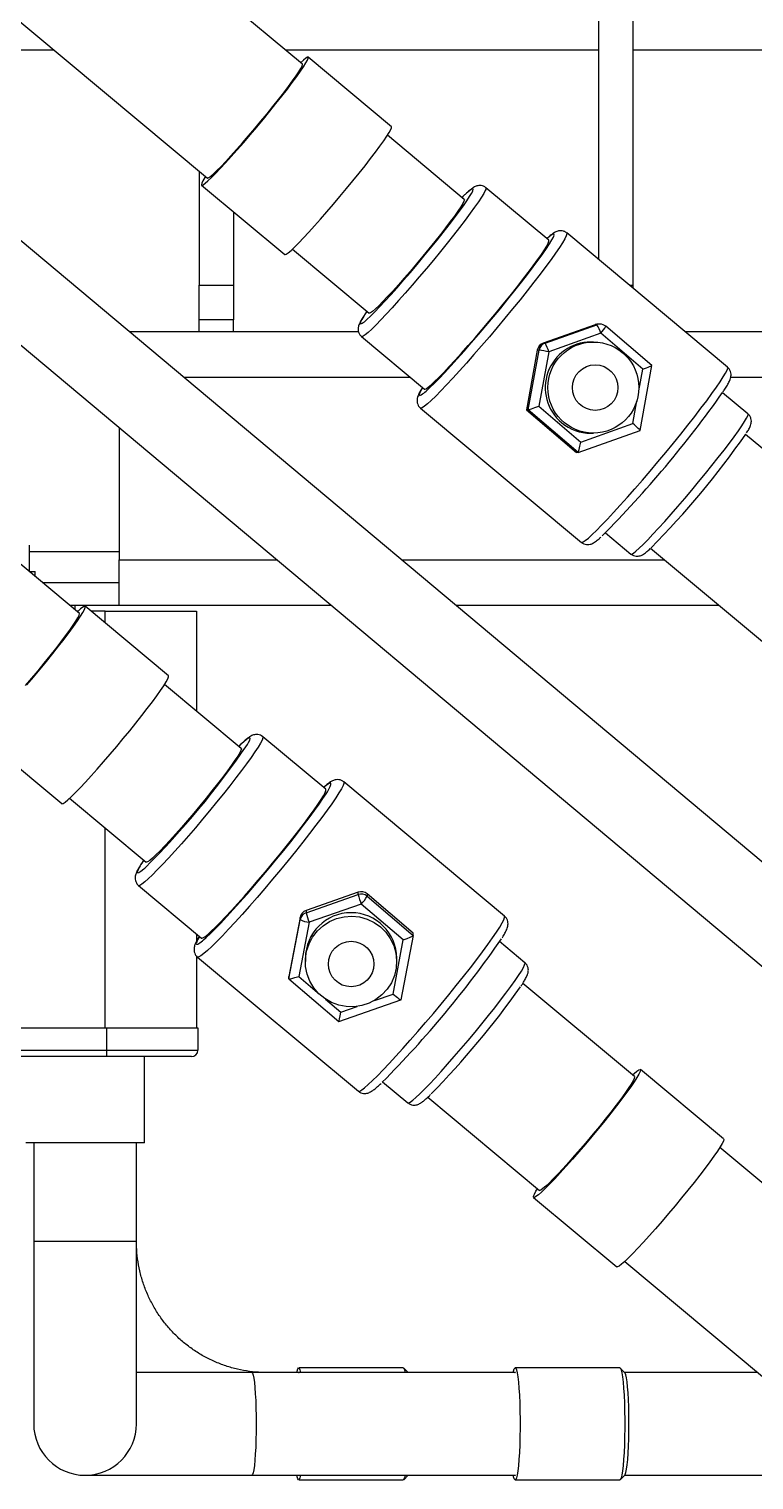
# Model space of a CAD drawing. Header units: millimetres. Extents: x -69706 to 52883, y -6882 to 68885.
# Drawn here: x 7013.8 to 7215.6, y 63018.3 to 63422.1 of the extents above; entities that cross this region are included whole.
import ezdxf

# ---------------------------------------------------------------- set-up
doc = ezdxf.new("R2010")
doc.units = ezdxf.units.MM
doc.layers.add('B2F-H-EQ-P-T20001$0$M-HVAC-EQPM', color=134, linetype='Continuous')

# ---------------------------------------------------------------- blocks, each defined once
blk = doc.blocks.new('B2F-H-EQ-P-T20001$0$CH-B2C-05、09-1000RT_20201019')
at = {"color": 0, "linetype": 'Continuous', "lineweight": 25}
for p, q in [((3257.66, 2301), (3257.66, 1916.74)), ((3267.19, 2301), (3267.19, 1909.58)), ((3175.26, 1971.08), (2983.9, 2130.88)), ((2995.02, 2067.81), (3148.8, 1939.4)), ((3357.44, 1703.52), (3007.54, 1996.81)), ((3033.42, 1975.12), (3106.03, 1975.12)), ((3170.43, 1975.12), (3257.66, 1975.12)), ((3267.19, 1975.12), (3317.38, 1975.12)), ((3200.04, 1953.7), (3176.88, 1973.03)), ((3013.54, 1962.78), (3343.16, 1686.49)), ((3220.3, 1933.47), (3198.92, 1951.32)), ((3146.54, 1941.29), (3146.54, 1909.58)), ((3147.17, 1937.45), (3170.33, 1918.12)), ((3243.83, 1922.09), (3226.32, 1936.72)), ((3156.07, 1930.02), (3156.07, 1909.58)), ((3293.58, 1886.75), (3248.83, 1924.12)), ((3172.46, 1919.64), (3193.84, 1901.79)), ((3146.54, 1909.58), (3156.07, 1909.58)), ((3146.54, 1899.93), (3146.54, 1909.58)), ((3156.07, 1909.58), (3156.07, 1899.93)), ((3266.24, 1909.58), (3267.19, 1909.58)), ((3267.19, 1909.58), (3267.19, 1908.79)), ((3156.07, 1899.93), (3146.54, 1899.93)), ((3146.54, 1896.63), (3146.54, 1899.93)), ((3156.07, 1896.63), (3156.07, 1899.93)), ((3193.92, 1901.76), (3193.84, 1901.79)), ((3256.73, 1898.6), (3242.27, 1893.45)), ((3256.73, 1898.6), (3242.27, 1893.45)), ((3242.77, 1893.45), (3257.23, 1898.6)), ((3257.23, 1898.6), (3256.73, 1898.6)), ((3256.73, 1898.6), (3256.73, 1898.6)), ((3258.08, 1898.75), (3257.58, 1898.75)), ((3272.52, 1887.21), (3259.73, 1898.14)), ((3190.88, 1896.63), (3127.06, 1896.63)), ((3191.72, 1895.29), (3209.23, 1880.66)), ((3191.81, 1895.26), (3191.72, 1895.29)), ((3258.28, 1896.21), (3243.82, 1891.05)), ((3269.97, 1886.22), (3258.28, 1896.21)), ((3983.6, 1896.63), (3281.75, 1896.63)), ((3113.18, 1818.26), (3026.23, 1890.81)), ((3240.62, 1891.51), (3237.58, 1874.93)), ((3240.63, 1891.51), (3237.59, 1874.93)), ((3238.08, 1874.93), (3241.13, 1891.51)), ((3240.62, 1891.51), (3240.63, 1891.51)), ((3241.13, 1891.51), (3240.63, 1891.51)), ((3243.82, 1891.05), (3241.05, 1875.91)), ((3242.27, 1893.45), (3242.77, 1893.45)), ((3242.27, 1893.45), (3242.27, 1893.45)), ((3256.23, 1893.77), (3255.51, 1893.77)), ((3268.86, 1880.21), (3269.97, 1886.22)), ((3269.21, 1869.19), (3272.52, 1887.2)), ((3205.32, 1883.93), (3142.21, 1883.93)), ((3983.6, 1883.93), (3294.45, 1883.93)), ((3299.24, 1873.75), (3292.15, 1879.67)), ((3208.13, 1875.38), (3252.88, 1838.01)), ((3208.23, 1875.35), (3208.13, 1875.38)), ((3237.58, 1874.93), (3251.49, 1863.04)), ((3238.08, 1874.93), (3237.59, 1874.93)), ((3237.59, 1874.93), (3251.5, 1863.04)), ((3251.99, 1863.04), (3238.08, 1874.93)), ((3241.05, 1875.91), (3252.73, 1865.92)), ((3267.19, 1871.08), (3268.34, 1877.36)), ((3124.3, 1869.94), (3124.3, 1833.13)), ((3252.73, 1865.92), (3267.19, 1871.08)), ((3252, 1863.04), (3269.21, 1869.18)), ((3255.51, 1868.37), (3256.23, 1868.37)), ((3329.75, 1842.07), (3298.61, 1868.08)), ((3251.99, 1863.04), (3251.5, 1863.04)), ((3259.59, 1840.68), (3266.68, 1834.76)), ((3099.17, 1837.24), (3099.17, 1829.95)), ((3124.3, 1835.41), (3099.17, 1835.41)), ((3272.1, 1836.44), (3303.3, 1810.39)), ((3099.17, 1829.95), (3100.84, 1829.95)), ((3100.84, 1828.56), (3100.84, 1829.95)), ((3124.3, 1820.43), (3124.3, 1833.13)), ((3124.3, 1833.13), (3168.22, 1833.13)), ((3202.82, 1833.13), (3276.06, 1833.13)), ((3124.3, 1826.78), (3102.97, 1826.78)), ((3124.3, 1820.43), (3110.58, 1820.43)), ((3111.98, 1819.26), (3111.98, 1820.43)), ((3112.77, 1818.84), (3112.49, 1818.84)), ((3137.97, 1800.89), (3114.81, 1820.21)), ((3120.36, 1818.84), (3116.45, 1818.84)), ((3120.36, 1818.84), (3145.76, 1818.84)), ((3120.36, 1815.58), (3120.36, 1818.84)), ((3183.37, 1820.43), (3124.3, 1820.43)), ((3145.76, 1818.84), (3145.76, 1791.08)), ((3291.27, 1820.43), (3217.97, 1820.43)), ((3158.23, 1780.67), (3136.89, 1798.48)), ((3085.11, 1784.62), (3108.27, 1765.3)), ((3181.75, 1769.31), (3164.24, 1783.93)), ((3231.5, 1734.01), (3186.75, 1771.35)), ((3110.44, 1766.79), (3131.78, 1748.98)), ((3120.36, 1702.89), (3120.36, 1758.51)), ((3129.66, 1742.48), (3147.17, 1727.87)), ((3190.79, 1740.63), (3176.26, 1735.56)), ((3190.8, 1740.64), (3176.27, 1735.57)), ((3190.8, 1740.64), (3190.79, 1740.63)), ((3190.79, 1739.99), (3190.79, 1740.63)), ((3176.26, 1734.92), (3190.79, 1739.99)), ((3191.63, 1737.34), (3177.11, 1732.27)), ((3203.32, 1727.36), (3191.63, 1737.34)), ((3206.07, 1729.25), (3193.28, 1740.17)), ((3193.29, 1740.16), (3193.28, 1740.17)), ((3193.29, 1740.16), (3193.29, 1739.52)), ((3206.08, 1729.23), (3193.29, 1740.16)), ((3193.29, 1739.52), (3206.08, 1728.59)), ((3174.61, 1733.64), (3171.49, 1717.16)), ((3171.49, 1716.52), (3174.61, 1733)), ((3174.61, 1733), (3174.61, 1733.64)), ((3176.26, 1735.56), (3176.27, 1735.57)), ((3176.26, 1735.56), (3176.26, 1734.92)), ((3145.76, 1729.05), (3145.76, 1726.94)), ((3177.11, 1732.27), (3174.26, 1717.22)), ((3206.08, 1728.59), (3202.69, 1710.68)), ((3206.08, 1728.59), (3206.08, 1729.23)), ((3200.47, 1712.31), (3203.32, 1727.36)), ((3237.16, 1721.01), (3230.13, 1726.88)), ((3145.76, 1722.94), (3145.76, 1702.89)), ((3146.07, 1722.59), (3190.82, 1685.25)), ((3176.09, 1722.29), (3176.09, 1721.35)), ((3201.49, 1721.35), (3201.49, 1722.29)), ((3237.22, 1720.86), (3237.16, 1721.01)), ((3171.49, 1716.52), (3171.49, 1717.16)), ((3171.5, 1716.5), (3185.4, 1704.63)), ((3174.26, 1717.22), (3179.47, 1712.76)), ((3195.3, 1710.51), (3200.47, 1712.31)), ((3267.68, 1689.35), (3236.6, 1715.28)), ((3181.66, 1710.9), (3185.94, 1707.24)), ((3185.4, 1704.63), (3202.68, 1710.66)), ((3185.94, 1707.24), (3190.51, 1708.84)), ((3059.37, 1702.89), (3120.75, 1702.89)), ((3120.75, 1702.89), (3120.75, 1696.66)), ((3120.75, 1702.89), (3146.16, 1702.89)), ((3146.16, 1702.89), (3146.16, 1696.66)), ((3060.47, 1696.66), (3120.75, 1696.66)), ((3120.75, 1696.66), (3120.75, 1694.89)), ((3120.75, 1696.66), (3146.16, 1696.66)), ((3120.75, 1694.89), (3060.78, 1694.89)), ((3144.38, 1694.89), (3120.75, 1694.89)), ((3131.27, 1670.89), (3131.27, 1694.89)), ((3292.46, 1671.98), (3269.31, 1691.3)), ((3197.59, 1687.87), (3204.62, 1682.01)), ((3210.15, 1683.6), (3241.23, 1657.66)), ((3131.27, 1670.89), (3098.27, 1670.89)), ((3100.49, 1670.89), (3100.49, 1643.45)), ((3129.06, 1643.45), (3129.06, 1670.89)), ((3329.75, 1637.56), (3291.38, 1669.57)), ((3239.61, 1655.71), (3262.76, 1636.39)), ((3100.49, 1643.45), (3100.49, 1592.65)), ((3129.06, 1643.45), (3100.49, 1643.45)), ((3129.06, 1592.65), (3129.06, 1643.45)), ((3264.94, 1637.88), (3303.31, 1605.86)), ((3203.34, 1608.25), (3174.22, 1608.25)), ((3204.7, 1606.94), (3203.46, 1608.19)), ((3263.59, 1608.25), (3234.47, 1608.25)), ((3265, 1606.89), (3263.71, 1608.19)), ((3161.15, 1606.94), (3129.06, 1606.94)), ((3234.56, 1606.94), (3161.15, 1606.94)), ((3302.02, 1606.94), (3264.95, 1606.94)), ((3114.77, 1578.36), (3161.15, 1578.36)), ((3161.15, 1578.36), (3234.56, 1578.36)), ((3174.22, 1577.06), (3203.34, 1577.06)), ((3203.46, 1577.12), (3204.7, 1578.36)), ((3234.47, 1577.06), (3263.59, 1577.06)), ((3263.71, 1577.12), (3265, 1578.42)), ((3264.95, 1578.36), (3311.06, 1578.36))]:
    blk.add_line(p, q, dxfattribs=at)
at = {"color": 0, "linetype": 'Continuous', "lineweight": 25, "flags": 128}
for points in [[(3147.25, 1937.43), (3147.6, 1937.56), (3148.16, 1937.97), (3148.93, 1938.63), (3149.91, 1939.55), (3151.06, 1940.7), (3152.39, 1942.08), (3153.85, 1943.65), (3155.45, 1945.4), (3157.14, 1947.3), (3158.91, 1949.32), (3160.72, 1951.43), (3162.55, 1953.6), (3164.38, 1955.79), (3166.17, 1957.98), (3167.9, 1960.12), (3169.53, 1962.19), (3171.06, 1964.15), (3172.45, 1965.98), (3173.68, 1967.64), (3174.73, 1969.12), (3175.59, 1970.39), (3176.25, 1971.43), (3176.68, 1972.22), (3176.9, 1972.75), (3176.89, 1973.02), (3176.66, 1973.02), (3176.2, 1972.75), (3175.53, 1972.22), (3174.75, 1971.51)], [(3148.8, 1939.4), (3148.87, 1939.38), (3149.2, 1939.52), (3149.76, 1939.92), (3150.52, 1940.59), (3151.48, 1941.5), (3152.62, 1942.66), (3153.92, 1944.03), (3155.36, 1945.59), (3156.91, 1947.31), (3158.55, 1949.17), (3160.25, 1951.14), (3161.99, 1953.17), (3163.72, 1955.24), (3165.42, 1957.31), (3167.07, 1959.35), (3168.62, 1961.31), (3170.07, 1963.17), (3171.38, 1964.9), (3172.53, 1966.46), (3173.49, 1967.83), (3174.27, 1968.98), (3174.83, 1969.9), (3175.17, 1970.56), (3175.29, 1970.97), (3175.26, 1971.08)], [(3170.33, 1918.12), (3170.41, 1918.09), (3170.75, 1918.23), (3171.31, 1918.63), (3172.09, 1919.29), (3173.06, 1920.21), (3174.22, 1921.37), (3175.54, 1922.74), (3177.01, 1924.32), (3178.6, 1926.07), (3180.29, 1927.97), (3182.06, 1929.99), (3183.87, 1932.1), (3185.71, 1934.26), (3187.53, 1936.46), (3189.32, 1938.64), (3191.05, 1940.78), (3192.69, 1942.85), (3194.21, 1944.81), (3195.6, 1946.64), (3196.83, 1948.31), (3197.88, 1949.79), (3198.75, 1951.05), (3199.4, 1952.09), (3199.84, 1952.88), (3200.06, 1953.42), (3200.05, 1953.69), (3200.04, 1953.7)], [(3148.29, 1939.83), (3148.11, 1939.55), (3147.56, 1938.63), (3147.23, 1937.97), (3147.13, 1937.56), (3147.25, 1937.43)], [(3226.32, 1936.72), (3226.32, 1936.71), (3226.35, 1936.44), (3226.15, 1935.91), (3225.73, 1935.11), (3225.09, 1934.06), (3224.24, 1932.78), (3223.19, 1931.28), (3221.96, 1929.59), (3220.55, 1927.71), (3219, 1925.68), (3217.32, 1923.53), (3215.53, 1921.28), (3213.65, 1918.95), (3211.72, 1916.59), (3209.75, 1914.23), (3207.77, 1911.88), (3205.8, 1909.59), (3203.88, 1907.38), (3202.03, 1905.29), (3200.26, 1903.33), (3198.61, 1901.54), (3197.1, 1899.94), (3195.74, 1898.55), (3194.55, 1897.39), (3193.56, 1896.46), (3192.76, 1895.8), (3192.18, 1895.39), (3191.81, 1895.26)], [(3192.77, 1899.67), (3193.21, 1900.06), (3194.2, 1900.99), (3195.38, 1902.16), (3196.73, 1903.56), (3198.23, 1905.17), (3199.87, 1906.95), (3201.6, 1908.89), (3203.42, 1910.96), (3205.29, 1913.13), (3207.18, 1915.36), (3209.07, 1917.63), (3210.94, 1919.89), (3212.75, 1922.12), (3214.47, 1924.29), (3216.09, 1926.36), (3217.57, 1928.3), (3218.91, 1930.09), (3220.07, 1931.69), (3221.04, 1933.09), (3221.8, 1934.27), (3222.33, 1935.15)], [(3222.33, 1935.15), (3222.36, 1935.2), (3222.69, 1935.87), (3222.79, 1936.28), (3222.66, 1936.42), (3222.3, 1936.28), (3221.73, 1935.87), (3220.94, 1935.2), (3219.94, 1934.27), (3219.67, 1934)], [(3220.3, 1933.47), (3220.34, 1933.35), (3220.22, 1932.95), (3219.88, 1932.28), (3219.31, 1931.36), (3218.54, 1930.21), (3217.57, 1928.84), (3216.42, 1927.28), (3215.11, 1925.56), (3213.67, 1923.7), (3212.11, 1921.73), (3210.47, 1919.7), (3208.76, 1917.63), (3207.03, 1915.56), (3205.3, 1913.52), (3203.6, 1911.56), (3201.96, 1909.7), (3200.4, 1907.97), (3198.96, 1906.41), (3197.66, 1905.04), (3196.52, 1903.89), (3195.56, 1902.97), (3194.8, 1902.3), (3194.25, 1901.9), (3193.92, 1901.76)], [(3248.83, 1924.12), (3248.83, 1924.12), (3248.87, 1923.85), (3248.69, 1923.3), (3248.28, 1922.48), (3247.64, 1921.41), (3246.78, 1920.09), (3245.72, 1918.54), (3244.46, 1916.78), (3243.02, 1914.82), (3241.42, 1912.7), (3239.67, 1910.43), (3237.79, 1908.03), (3235.81, 1905.54), (3233.74, 1902.99), (3231.61, 1900.4), (3229.45, 1897.81), (3227.28, 1895.23), (3225.12, 1892.71), (3223, 1890.26), (3220.94, 1887.93), (3218.97, 1885.73), (3217.1, 1883.68), (3215.37, 1881.82), (3213.78, 1880.16), (3212.36, 1878.73), (3211.12, 1877.53), (3210.07, 1876.58), (3209.24, 1875.9), (3208.62, 1875.49), (3208.23, 1875.35)], [(3244.7, 1922.21), (3245.1, 1922.98), (3245.29, 1923.52), (3245.26, 1923.8), (3244.99, 1923.8), (3244.51, 1923.52), (3243.8, 1922.98), (3243.29, 1922.54)], [(3209.23, 1880.66), (3209.32, 1880.63), (3209.69, 1880.77), (3210.27, 1881.17), (3211.07, 1881.84), (3212.06, 1882.76), (3213.25, 1883.93), (3214.61, 1885.32), (3216.12, 1886.92), (3217.77, 1888.71), (3219.54, 1890.67), (3221.39, 1892.76), (3223.31, 1894.97), (3225.28, 1897.26), (3227.26, 1899.6), (3229.23, 1901.97), (3231.17, 1904.33), (3233.04, 1906.65), (3234.83, 1908.9), (3236.51, 1911.06), (3238.07, 1913.09), (3239.47, 1914.96), (3240.7, 1916.66), (3241.75, 1918.16), (3242.6, 1919.44), (3243.24, 1920.49), (3243.66, 1921.28), (3243.86, 1921.82), (3243.84, 1922.09), (3243.83, 1922.09)], [(3209.36, 1879.86), (3209.69, 1880.14), (3210.71, 1881.07), (3211.92, 1882.25), (3213.3, 1883.66), (3214.85, 1885.28), (3216.54, 1887.1), (3218.35, 1889.1), (3220.26, 1891.24), (3222.24, 1893.51), (3224.28, 1895.87), (3226.34, 1898.29), (3228.41, 1900.76), (3230.45, 1903.23), (3232.45, 1905.68), (3234.37, 1908.08), (3236.2, 1910.4), (3237.91, 1912.6), (3239.49, 1914.67), (3240.9, 1916.58), (3242.15, 1918.31), (3243.2, 1919.83), (3244.05, 1921.12), (3244.68, 1922.18), (3244.7, 1922.21)], [(3193.21, 1902.31), (3193.11, 1902.16), (3192.58, 1901.36)], [(3192.58, 1901.36), (3192.34, 1900.99), (3191.79, 1900.06), (3191.46, 1899.38), (3191.36, 1898.97), (3191.49, 1898.84)], [(3252.88, 1838.01), (3252.99, 1837.98), (3253.38, 1838.12), (3253.99, 1838.53), (3254.83, 1839.21), (3255.87, 1840.16), (3257.11, 1841.36), (3258.53, 1842.79), (3260.12, 1844.45), (3261.86, 1846.31), (3263.72, 1848.35), (3265.69, 1850.56), (3267.75, 1852.89), (3269.87, 1855.34), (3272.03, 1857.86), (3274.21, 1860.43), (3276.37, 1863.03), (3278.49, 1865.62), (3280.56, 1868.17), (3282.54, 1870.66), (3284.42, 1873.05), (3286.17, 1875.33), (3287.77, 1877.45), (3289.21, 1879.41), (3290.47, 1881.17), (3291.54, 1882.72), (3292.39, 1884.04), (3293.03, 1885.11), (3293.44, 1885.93), (3293.63, 1886.47), (3293.58, 1886.75), (3293.58, 1886.75)], [(3208.69, 1881.11), (3208.67, 1881.07), (3208.14, 1880.14), (3207.84, 1879.47), (3207.76, 1879.06), (3207.91, 1878.93)], [(3266.68, 1834.76), (3266.92, 1834.77), (3267.39, 1835.04), (3268.08, 1835.58), (3268.98, 1836.39), (3270.07, 1837.45), (3271.35, 1838.74), (3272.79, 1840.25), (3274.37, 1841.96), (3276.07, 1843.83), (3277.87, 1845.86), (3279.74, 1848), (3281.66, 1850.24), (3283.59, 1852.52), (3285.52, 1854.84), (3287.41, 1857.14), (3289.23, 1859.4), (3290.97, 1861.59), (3292.6, 1863.68), (3294.09, 1865.64), (3295.42, 1867.43), (3296.58, 1869.05), (3297.55, 1870.45), (3298.32, 1871.63), (3298.86, 1872.56), (3299.19, 1873.23), (3299.29, 1873.64), (3299.24, 1873.75)], [(3098.59, 1798.34), (3100.42, 1800.51), (3102.25, 1802.7), (3104.04, 1804.89), (3105.77, 1807.04), (3107.41, 1809.12), (3108.94, 1811.1), (3110.33, 1812.94), (3111.57, 1814.63), (3112.63, 1816.13), (3113.5, 1817.43), (3114.16, 1818.5), (3114.61, 1819.32), (3114.83, 1819.88), (3114.83, 1820.19), (3114.61, 1820.22), (3114.16, 1819.98), (3113.5, 1819.48), (3112.63, 1818.72)], [(3098.23, 1798.2), (3099.96, 1800.23), (3101.69, 1802.3), (3103.39, 1804.37), (3105.04, 1806.41), (3106.59, 1808.38), (3108.04, 1810.25), (3109.34, 1811.99), (3110.49, 1813.56), (3111.45, 1814.94), (3112.22, 1816.1), (3112.77, 1817.03), (3113.11, 1817.71), (3113.23, 1818.13), (3113.18, 1818.26)], [(3108.27, 1765.3), (3108.33, 1765.27), (3108.67, 1765.37), (3109.22, 1765.74), (3109.99, 1766.38), (3110.96, 1767.27), (3112.11, 1768.39), (3113.42, 1769.74), (3114.89, 1771.3), (3116.47, 1773.03), (3118.16, 1774.91), (3119.93, 1776.92), (3121.74, 1779.02), (3123.57, 1781.19), (3125.4, 1783.38), (3127.19, 1785.57), (3128.92, 1787.72), (3130.56, 1789.8), (3132.09, 1791.78), (3133.49, 1793.62), (3134.72, 1795.31), (3135.78, 1796.81), (3136.65, 1798.11), (3137.31, 1799.18), (3137.76, 1800), (3137.99, 1800.56), (3137.99, 1800.87), (3137.97, 1800.89)], [(3164.24, 1783.93), (3164.27, 1783.89), (3164.27, 1783.57), (3164.05, 1782.97), (3163.6, 1782.13), (3162.93, 1781.03), (3162.06, 1779.7), (3160.99, 1778.16), (3159.73, 1776.42), (3158.31, 1774.51), (3156.74, 1772.45), (3155.05, 1770.27), (3153.25, 1768), (3151.36, 1765.67), (3149.42, 1763.31), (3147.45, 1760.94), (3145.47, 1758.6), (3143.51, 1756.33), (3141.59, 1754.14), (3139.75, 1752.07), (3137.99, 1750.14), (3136.36, 1748.39), (3134.86, 1746.83), (3133.52, 1745.48), (3132.36, 1744.37), (3131.38, 1743.5), (3130.61, 1742.88), (3130.05, 1742.53), (3129.72, 1742.46), (3129.66, 1742.48)], [(3159.93, 1781.71), (3160.26, 1782.29), (3160.61, 1783), (3160.72, 1783.45), (3160.61, 1783.63), (3160.26, 1783.53), (3159.7, 1783.16), (3158.92, 1782.52), (3157.94, 1781.62), (3157.54, 1781.24)], [(3158.23, 1780.67), (3158.27, 1780.55), (3158.16, 1780.13), (3157.82, 1779.45), (3157.26, 1778.52), (3156.49, 1777.35), (3155.53, 1775.97), (3154.39, 1774.4), (3153.08, 1772.67), (3151.64, 1770.8), (3150.08, 1768.83), (3148.44, 1766.79), (3146.74, 1764.72), (3145.01, 1762.65), (3143.27, 1760.61), (3141.57, 1758.65), (3139.93, 1756.8), (3138.37, 1755.08), (3136.93, 1753.53), (3135.63, 1752.17), (3134.48, 1751.03), (3133.52, 1750.12), (3132.75, 1749.47), (3132.19, 1749.08), (3131.85, 1748.96), (3131.78, 1748.98)], [(3186.75, 1771.35), (3186.79, 1771.3), (3186.79, 1770.94), (3186.56, 1770.31), (3186.1, 1769.42), (3185.42, 1768.27), (3184.52, 1766.88), (3183.42, 1765.27), (3182.12, 1763.45), (3180.65, 1761.44), (3179.01, 1759.26), (3177.23, 1756.95), (3175.33, 1754.53), (3173.33, 1752.02), (3171.25, 1749.45), (3169.12, 1746.85), (3166.95, 1744.26), (3164.78, 1741.69), (3162.63, 1739.19), (3160.52, 1736.77), (3158.47, 1734.47), (3156.52, 1732.31), (3154.68, 1730.32), (3152.97, 1728.52), (3151.41, 1726.92), (3150.03, 1725.55), (3148.83, 1724.43), (3147.82, 1723.56), (3147.03, 1722.95), (3146.46, 1722.62), (3146.12, 1722.56), (3146.07, 1722.59)], [(3147.17, 1727.87), (3147.23, 1727.84), (3147.57, 1727.92), (3148.13, 1728.27), (3148.9, 1728.88), (3149.87, 1729.76), (3151.03, 1730.87), (3152.37, 1732.22), (3153.87, 1733.78), (3155.51, 1735.53), (3157.26, 1737.46), (3159.1, 1739.53), (3161.02, 1741.71), (3162.98, 1743.99), (3164.96, 1746.33), (3166.93, 1748.69), (3168.87, 1751.06), (3170.76, 1753.39), (3172.56, 1755.66), (3174.26, 1757.84), (3175.82, 1759.9), (3177.24, 1761.81), (3178.5, 1763.55), (3179.57, 1765.09), (3180.44, 1766.42), (3181.11, 1767.51), (3181.56, 1768.36), (3181.78, 1768.95), (3181.78, 1769.28), (3181.75, 1769.31)], [(3182.21, 1768.61), (3182.53, 1769.16), (3182.98, 1770.03), (3183.21, 1770.64), (3183.21, 1770.98), (3182.98, 1771.05), (3182.53, 1770.84), (3181.86, 1770.37), (3181.17, 1769.8)], [(3147.77, 1727.4), (3148.47, 1728.02), (3149.65, 1729.14), (3151.01, 1730.49), (3152.53, 1732.06), (3154.19, 1733.84), (3155.99, 1735.79), (3157.88, 1737.9), (3159.85, 1740.14), (3161.88, 1742.48), (3163.95, 1744.89), (3166.01, 1747.35), (3168.06, 1749.83), (3170.07, 1752.29), (3172.01, 1754.7), (3173.85, 1757.04), (3175.58, 1759.28), (3177.18, 1761.39), (3178.62, 1763.34), (3179.89, 1765.12), (3180.98, 1766.69), (3181.86, 1768.05), (3182.21, 1768.61)], [(3129.29, 1746.2), (3129.41, 1746.03), (3129.75, 1746.13), (3130.31, 1746.5), (3131.09, 1747.14), (3131.36, 1747.38)], [(3196.95, 1731.02), (3198.48, 1729.51), (3199.72, 1727.77), (3200.66, 1725.84), (3201.25, 1723.78), (3201.48, 1721.65), (3201.35, 1719.51), (3200.86, 1717.42), (3200.02, 1715.45), (3198.85, 1713.65), (3197.4, 1712.07), (3195.7, 1710.75), (3193.8, 1709.74), (3191.75, 1709.07), (3189.62, 1708.75), (3187.47, 1708.79), (3185.35, 1709.19), (3183.34, 1709.94), (3181.48, 1711.02), (3179.83, 1712.4), (3178.43, 1714.03), (3177.34, 1715.88), (3176.57, 1717.88), (3176.16, 1719.98), (3176.11, 1722.12), (3176.42, 1724.24), (3177.09, 1726.28), (3178.1, 1728.17), (3179.41, 1729.87), (3181, 1731.32), (3182.8, 1732.49), (3184.78, 1733.33), (3186.88, 1733.83), (3189.03, 1733.98), (3191.17, 1733.75), (3193.24, 1733.18), (3195.19, 1732.26), (3196.95, 1731.02)], [(3190.82, 1685.25), (3190.87, 1685.22), (3191.22, 1685.28), (3191.79, 1685.61), (3192.58, 1686.22), (3193.58, 1687.09), (3194.78, 1688.21), (3196.17, 1689.58), (3197.72, 1691.17), (3199.43, 1692.98), (3201.27, 1694.97), (3203.23, 1697.13), (3205.27, 1699.43), (3207.38, 1701.85), (3209.53, 1704.35), (3211.71, 1706.91), (3213.87, 1709.51), (3216.01, 1712.11), (3218.09, 1714.67), (3220.09, 1717.18), (3221.99, 1719.61), (3223.77, 1721.92), (3225.4, 1724.09), (3226.87, 1726.1), (3228.17, 1727.93), (3229.27, 1729.54), (3230.17, 1730.93), (3230.85, 1732.08), (3231.31, 1732.97), (3231.54, 1733.6), (3231.54, 1733.96), (3231.5, 1734.01)], [(3145.69, 1726.34), (3145.8, 1726.14), (3146.14, 1726.2), (3146.7, 1726.54), (3147.48, 1727.15), (3147.77, 1727.4)], [(3204.62, 1682.01), (3204.82, 1681.99), (3205.28, 1682.22), (3205.95, 1682.72), (3206.83, 1683.48), (3207.91, 1684.5), (3209.18, 1685.76), (3210.6, 1687.23), (3212.18, 1688.91), (3213.87, 1690.76), (3215.66, 1692.77), (3217.53, 1694.9), (3219.44, 1697.12), (3221.38, 1699.4), (3223.3, 1701.71), (3225.2, 1704.02), (3227.03, 1706.29), (3228.77, 1708.5), (3230.41, 1710.61), (3231.91, 1712.59), (3233.26, 1714.41), (3234.43, 1716.06), (3235.42, 1717.5), (3236.2, 1718.71), (3236.76, 1719.69), (3237.1, 1720.4), (3237.22, 1720.86)], [(3269.36, 1691.16), (3269.24, 1690.72), (3268.91, 1690.03), (3268.35, 1689.08), (3267.58, 1687.9), (3266.62, 1686.5), (3265.47, 1684.9), (3264.15, 1683.13), (3262.69, 1681.21), (3261.1, 1679.18), (3259.41, 1677.06), (3257.64, 1674.89), (3255.83, 1672.69), (3254, 1670.51), (3252.17, 1668.37), (3250.38, 1666.31), (3248.65, 1664.36), (3247.01, 1662.55), (3245.48, 1660.91), (3244.09, 1659.45), (3242.85, 1658.21), (3241.79, 1657.2), (3240.92, 1656.44), (3240.26, 1655.93), (3239.81, 1655.7), (3239.59, 1655.73), (3239.59, 1656.03), (3239.81, 1656.6), (3240.26, 1657.42), (3240.68, 1658.12)], [(3267.68, 1689.35), (3267.72, 1689.22), (3267.61, 1688.8), (3267.27, 1688.12), (3266.71, 1687.19), (3265.95, 1686.03), (3264.98, 1684.65), (3263.84, 1683.08), (3262.53, 1681.34), (3261.09, 1679.47), (3259.53, 1677.5), (3257.89, 1675.46), (3256.19, 1673.39), (3254.46, 1671.32), (3252.73, 1669.29), (3251.02, 1667.33), (3249.38, 1665.47), (3247.82, 1663.75), (3246.38, 1662.2), (3245.08, 1660.84), (3243.93, 1659.7), (3242.97, 1658.8), (3242.2, 1658.14), (3241.64, 1657.75), (3241.3, 1657.63), (3241.23, 1657.66)], [(3267.13, 1689.81), (3267.58, 1690.22), (3268.35, 1690.85), (3268.91, 1691.22), (3269.24, 1691.33), (3269.36, 1691.16)], [(3292.46, 1671.98), (3292.51, 1671.84), (3292.4, 1671.4), (3292.06, 1670.71), (3291.5, 1669.76), (3290.74, 1668.58), (3289.77, 1667.18), (3288.62, 1665.58), (3287.3, 1663.81), (3285.84, 1661.89), (3284.25, 1659.86), (3282.56, 1657.74), (3280.8, 1655.57), (3278.99, 1653.37), (3277.15, 1651.19), (3275.33, 1649.05), (3273.53, 1646.99), (3271.8, 1645.04), (3270.16, 1643.23), (3268.63, 1641.59), (3267.24, 1640.13), (3266, 1638.89), (3264.94, 1637.88), (3264.08, 1637.12), (3263.41, 1636.61), (3262.97, 1636.38), (3262.76, 1636.39)], [(3173.68, 1606.94), (3173.76, 1607.33), (3173.96, 1607.96), (3174.17, 1608.24), (3174.38, 1608.15), (3174.58, 1607.69), (3174.76, 1606.94)], [(3233.93, 1606.94), (3234.01, 1607.33), (3234.21, 1607.96), (3234.42, 1608.24), (3234.63, 1608.15), (3234.83, 1607.69), (3235.03, 1606.88), (3235.21, 1605.74), (3235.38, 1604.3), (3235.52, 1602.57), (3235.64, 1600.62), (3235.73, 1598.48), (3235.8, 1596.21), (3235.83, 1593.85), (3235.83, 1591.46), (3235.8, 1589.1), (3235.73, 1586.82), (3235.64, 1584.68), (3235.52, 1582.73), (3235.38, 1581.01), (3235.21, 1579.56), (3235.03, 1578.42), (3234.83, 1577.61), (3234.63, 1577.16), (3234.42, 1577.07), (3234.21, 1577.34), (3234.01, 1577.97), (3233.93, 1578.36)], [(3263.59, 1608.25), (3263.75, 1608.15), (3263.95, 1607.69), (3264.15, 1606.88), (3264.33, 1605.74), (3264.49, 1604.3), (3264.64, 1602.57), (3264.76, 1600.62), (3264.85, 1598.48), (3264.91, 1596.21), (3264.95, 1593.85), (3264.95, 1591.46), (3264.91, 1589.1), (3264.85, 1586.82), (3264.76, 1584.68), (3264.64, 1582.73), (3264.49, 1581.01), (3264.33, 1579.56), (3264.15, 1578.42), (3263.95, 1577.61), (3263.75, 1577.16), (3263.59, 1577.06)], [(3161.15, 1606.94), (3161.34, 1606.76), (3161.53, 1606.24), (3161.71, 1605.38), (3161.88, 1604.21), (3162.03, 1602.76), (3162.15, 1601.05), (3162.26, 1599.14), (3162.33, 1597.07), (3162.38, 1594.89), (3162.39, 1592.65)], [(3174.13, 1606.94), (3174.22, 1606.98), (3174.31, 1606.94)], [(3234.38, 1606.94), (3234.47, 1606.98), (3234.6, 1606.9)], [(3265, 1578.42), (3265.12, 1578.59), (3265.3, 1579.17), (3265.48, 1580.07), (3265.65, 1581.28), (3265.79, 1582.78), (3265.92, 1584.51), (3266.02, 1586.45), (3266.09, 1588.54), (3266.13, 1590.73), (3266.14, 1592.97), (3266.12, 1595.2), (3266.07, 1597.37), (3265.99, 1599.42), (3265.88, 1601.31), (3265.75, 1602.98), (3265.6, 1604.4), (3265.43, 1605.52), (3265.25, 1606.34), (3265.06, 1606.81), (3265, 1606.89)], [(3162.39, 1592.65), (3162.38, 1590.42), (3162.33, 1588.24), (3162.26, 1586.17), (3162.15, 1584.25), (3162.03, 1582.55), (3161.88, 1581.09), (3161.71, 1579.92), (3161.53, 1579.06), (3161.34, 1578.54), (3161.15, 1578.36)], [(3174.76, 1578.36), (3174.58, 1577.61), (3174.38, 1577.16), (3174.17, 1577.07), (3173.96, 1577.34), (3173.76, 1577.97), (3173.68, 1578.36)], [(3174.31, 1578.36), (3174.22, 1578.33), (3174.13, 1578.36)], [(3234.6, 1578.4), (3234.47, 1578.33), (3234.38, 1578.36)]]:
    blk.add_lwpolyline(points, dxfattribs=at)
at = {"color": 0, "linetype": 'Continuous', "lineweight": 25}
for centre, radius in [((3256.21, 1881.1), 12.67), ((3256.74, 1881.08), 6.34), ((3188.81, 1720.65), 6.33)]:
    blk.add_circle(centre, radius, dxfattribs=at)
for centre, radius, start, end in [((3190.09, 1902.39), 3.82, 291.4894, 314.7099), ((3257.58, 1896.21), 2.54, 90, 109.63), ((3257.58, 1896.23), 2.52, 90.0064, 109.632), ((3258.08, 1896.23), 2.52, 90.0064, 109.632), ((3249.38, 1893.71), 9.24, 15.6694, 31.9387), ((3258.08, 1896.21), 2.54, 49.474, 90), ((3251.65, 1902.67), 9.26, 315.7556, 330.7132), ((3243.12, 1891.05), 2.54, 109.63, 169.6034), ((3243.13, 1891.06), 2.54, 109.6787, 169.6506), ((3243.62, 1891.06), 2.54, 109.6793, 169.648), ((3233.03, 1835.9), 56.19, 78.9307, 81.7212), ((3234.92, 1888.56), 9.25, 15.6743, 31.9373), ((3255.55, 1881.06), 12.71, 90.1836, 230.17), ((3206.5, 1882.73), 4.06, 290.3649, 314.8983), ((3040.16, 2057.37), 308.34, 315.1254, 324.823), ((3255.51, 1880.99), 12.63, 230.1122, 269.9952), ((3103.17, 2004.33), 238.24, 315.2195, 325.1287), ((2968.07, 1912.32), 232.1, 314.7115, 325.7555), ((3141.23, 1741.92), 12.68, 142.9871, 160.2434), ((3191.63, 1738.22), 2.55, 49.5436, 109.2496), ((3191.63, 1738.24), 2.54, 49.4977, 109.2382), ((3191.63, 1737.58), 2.55, 49.5439, 109.2507), ((3215.22, 1746.28), 25.22, 194.4375, 200.76), ((3182.8, 1745.75), 12.2, 316.4037, 329.3), ((3177.11, 1733.17), 2.54, 109.2382, 169.2799), ((3177.09, 1733.17), 2.53, 109.1522, 169.2057), ((3177.09, 1732.53), 2.53, 109.154, 169.2048), ((3177.74, 1739.02), 6.78, 242.5144, 264.6362), ((3188.79, 1722.23), 12.7, 0.2488, 179.7512), ((3200.69, 1741.21), 25.22, 194.4359, 200.7593), ((3151.52, 1724.94), 6, 145.2726, 166.4834), ((2993.53, 1890.97), 287.9, 315.1081, 325.4533), ((3039.63, 1852.73), 240.2, 315.5428, 324.803), ((3144.38, 1696.66), 1.78, 270, 360), ((3202.25, 1607.03), 1.63, 356.8706, 48.3364), ((3114.77, 1592.65), 14.29, 180, 0), ((3202.25, 1578.28), 1.63, 311.6601, 3.1321)]:
    blk.add_arc(centre, radius, start, end, dxfattribs=at)
for centre, major_axis, ratio, start_param, end_param in [((3269.76, 1886.22), (-2.76, -0.98), 0.02378, 1.637704, 3.208501), ((3240.34, 1875.91), (-2.76, -0.98), 0.02378, 6.269493, 6.350093), ((3240.84, 1875.91), (-2.76, -0.98), 0.02378, 0.066908, 1.637704), ((3266.98, 1871.08), (-2.23, 1.9), 0.046019, 3.087541, 4.658337), ((3252.52, 1865.92), (-0.53, -2.88), 0.069723, 0.012856, 1.583652), ((3203.32, 1727.63), (-2.77, -0.97), 0.086425, 1.54039, 3.111186), ((3203.32, 1728.27), (-2.77, -0.97), 0.086425, 3.111186, 3.191668), ((3174.26, 1717.49), (-2.77, -0.97), 0.086425, 6.252779, 7.823575), ((3200.47, 1712.58), (-2.22, 1.91), 0.069542, 1.630626, 3.201423), ((3185.94, 1707.51), (-0.54, -2.88), 0.016986, 6.27343, 7.763745)]:
    blk.add_ellipse(centre, major_axis=major_axis, ratio=ratio, start_param=start_param, end_param=end_param, dxfattribs=at)
for points, knots in [([(3220.4, 1934.72), (3220.28, 1934.61), (3220.06, 1934.41), (3219.79, 1934.14), (3219.66, 1934)], [0, 0, 0, 0, 0.523389, 1, 1, 1, 1]), ([(3226.3, 1936.7), (3226.26, 1936.74), (3226.02, 1937), (3225.42, 1937.24), (3224.68, 1937.36), (3224.04, 1937.29), (3223.53, 1937.14), (3223.08, 1936.92), (3222.57, 1936.6), (3221.92, 1936.11), (3221.19, 1935.48), (3220.62, 1934.93), (3220.4, 1934.72)], [0, 0, 0, 0, 0.014699, 0.088182, 0.153491, 0.217261, 0.285408, 0.366973, 0.478985, 0.664034, 0.872752, 1, 1, 1, 1]), ([(3248.81, 1924.1), (3248.76, 1924.15), (3248.51, 1924.42), (3247.89, 1924.66), (3247.15, 1924.77), (3246.52, 1924.7), (3246, 1924.55), (3245.53, 1924.32), (3244.95, 1923.97), (3244.3, 1923.47), (3243.7, 1922.95), (3243.43, 1922.7)], [0, 0, 0, 0, 0.020194, 0.101446, 0.175153, 0.248628, 0.329083, 0.427877, 0.566415, 0.80134, 1, 1, 1, 1]), ([(3192.4, 1901.12), (3192.29, 1900.95), (3191.9, 1900.36), (3191.43, 1899.53), (3191.06, 1898.78), (3190.84, 1898.1), (3190.75, 1897.53), (3190.77, 1896.85), (3191.03, 1896.11), (3191.38, 1895.54), (3191.69, 1895.34), (3191.75, 1895.3)], [0, 0, 0, 0, 0.095187, 0.320863, 0.565652, 0.676787, 0.754488, 0.829158, 0.903828, 0.979842, 1, 1, 1, 1]), ([(3292.36, 1879.95), (3292.44, 1880.08), (3292.84, 1880.67), (3293.38, 1881.55), (3293.99, 1882.63), (3294.33, 1883.4), (3294.53, 1884.17), (3294.57, 1884.82), (3294.44, 1885.54), (3294.11, 1886.25), (3293.73, 1886.58), (3293.57, 1886.73)], [0, 0, 0, 0, 0.052558, 0.245393, 0.444738, 0.664586, 0.757269, 0.823808, 0.887857, 0.951894, 1, 1, 1, 1]), ([(3208.67, 1881.13), (3208.63, 1881.07), (3208.32, 1880.59), (3207.9, 1879.83), (3207.47, 1878.98), (3207.23, 1878.26), (3207.14, 1877.57), (3207.19, 1876.88), (3207.47, 1876.14), (3207.82, 1875.59), (3208.11, 1875.41), (3208.16, 1875.39)], [0, 0, 0, 0, 0.031639, 0.26505, 0.514706, 0.674971, 0.757384, 0.834214, 0.90999, 0.986491, 1, 1, 1, 1]), ([(3298.87, 1868.46), (3298.99, 1868.65), (3299.36, 1869.23), (3299.7, 1869.87), (3299.99, 1870.53), (3300.15, 1871.08), (3300.22, 1871.76), (3300.11, 1872.47), (3299.8, 1873.21), (3299.41, 1873.57), (3299.23, 1873.73)], [0, 0, 0, 0, 0.130276, 0.388509, 0.540032, 0.676459, 0.759926, 0.843064, 0.927556, 1, 1, 1, 1]), ([(3252.91, 1838.02), (3253.12, 1837.86), (3253.55, 1837.54), (3254.18, 1837.4), (3254.51, 1837.39), (3254.61, 1837.39)], [0, 0, 0, 0, 0.399041, 0.818828, 1, 1, 1, 1]), ([(3254.61, 1837.39), (3254.86, 1837.41), (3255.35, 1837.46), (3255.86, 1837.66), (3256.35, 1837.9), (3256.96, 1838.32), (3257.6, 1838.82), (3258.16, 1839.33), (3258.35, 1839.49)], [0, 0, 0, 0, 0.111856, 0.211175, 0.342298, 0.534598, 0.845123, 1, 1, 1, 1]), ([(3266.7, 1834.77), (3266.91, 1834.61), (3267.34, 1834.29), (3268.1, 1834.13), (3268.77, 1834.15), (3269.31, 1834.29), (3269.77, 1834.48), (3270.23, 1834.75), (3270.81, 1835.18), (3271.4, 1835.66), (3271.89, 1836.13), (3272.04, 1836.26)], [0, 0, 0, 0, 0.074867, 0.150614, 0.221953, 0.295512, 0.379553, 0.48922, 0.657543, 0.898109, 1, 1, 1, 1]), ([(3164.21, 1783.92), (3164.01, 1784.07), (3163.59, 1784.39), (3162.84, 1784.56), (3162.16, 1784.55), (3161.6, 1784.41), (3161.12, 1784.21), (3160.61, 1783.92), (3159.98, 1783.47), (3159.15, 1782.78), (3158.33, 1782.04), (3157.76, 1781.48), (3157.58, 1781.3)], [0, 0, 0, 0, 0.056201, 0.117881, 0.176574, 0.237896, 0.308994, 0.402894, 0.548905, 0.738319, 0.916988, 1, 1, 1, 1]), ([(3186.74, 1771.32), (3186.66, 1771.39), (3186.37, 1771.68), (3185.73, 1771.91), (3184.99, 1772), (3184.36, 1771.92), (3183.84, 1771.75), (3183.33, 1771.51), (3182.67, 1771.09), (3181.98, 1770.56), (3181.36, 1770.01), (3181.15, 1769.82)], [0, 0, 0, 0, 0.029261, 0.108962, 0.182484, 0.25707, 0.340404, 0.445081, 0.595832, 0.861508, 1, 1, 1, 1]), ([(3131.13, 1749.63), (3131.03, 1749.48), (3130.61, 1748.87), (3130.03, 1747.95), (3129.39, 1746.86), (3129.02, 1746.09), (3128.79, 1745.4), (3128.7, 1744.94), (3128.7, 1744.64), (3128.7, 1744.58)], [0, 0, 0, 0, 0.067417, 0.290755, 0.520185, 0.766911, 0.879215, 0.977369, 1, 1, 1, 1]), ([(3128.7, 1744.58), (3128.71, 1744.37), (3128.73, 1743.95), (3129.02, 1743.21), (3129.37, 1742.67), (3129.65, 1742.51), (3129.68, 1742.49)], [0, 0, 0, 0, 0.309791, 0.633533, 0.961642, 1, 1, 1, 1]), ([(3230.81, 1727.9), (3230.85, 1727.96), (3231.18, 1728.47), (3231.63, 1729.27), (3232.07, 1730.15), (3232.34, 1730.86), (3232.47, 1731.47), (3232.49, 1732.14), (3232.34, 1732.87), (3232, 1733.55), (3231.63, 1733.86), (3231.49, 1733.97)], [0, 0, 0, 0, 0.029507, 0.249031, 0.480559, 0.617833, 0.726932, 0.804466, 0.878886, 0.953017, 1, 1, 1, 1]), ([(3146.57, 1728.38), (3146.44, 1728.17), (3146.05, 1727.53), (3145.63, 1726.73), (3145.31, 1725.96), (3145.13, 1725.32), (3145.1, 1724.89), (3145.09, 1724.72)], [0, 0, 0, 0, 0.156208, 0.473863, 0.751778, 0.898084, 1, 1, 1, 1]), ([(3145.09, 1724.72), (3145.1, 1724.51), (3145.12, 1724.09), (3145.41, 1723.35), (3145.76, 1722.8), (3146.05, 1722.62), (3146.09, 1722.6)], [0, 0, 0, 0, 0.312495, 0.628913, 0.946923, 1, 1, 1, 1]), ([(3238.13, 1718.92), (3238.12, 1719.13), (3238.09, 1719.56), (3237.8, 1720.3), (3237.45, 1720.83), (3237.17, 1720.99), (3237.14, 1721.01)], [0, 0, 0, 0, 0.30676, 0.631244, 0.961082, 1, 1, 1, 1]), ([(3236.08, 1714.49), (3236.25, 1714.76), (3236.72, 1715.46), (3237.28, 1716.4), (3237.71, 1717.22), (3237.97, 1717.89), (3238.1, 1718.41), (3238.12, 1718.79), (3238.13, 1718.92)], [0, 0, 0, 0, 0.153979, 0.405524, 0.671472, 0.829154, 0.93861, 1, 1, 1, 1]), ([(3190.85, 1685.25), (3191.06, 1685.1), (3191.5, 1684.77), (3192.27, 1684.61), (3192.94, 1684.63), (3193.5, 1684.76), (3194.01, 1684.97), (3194.57, 1685.28), (3195.26, 1685.78), (3196.12, 1686.48), (3196.84, 1687.14), (3197.17, 1687.45)], [0, 0, 0, 0, 0.061751, 0.127075, 0.190515, 0.258255, 0.338786, 0.447422, 0.620251, 0.822401, 1, 1, 1, 1]), ([(3204.65, 1682.02), (3204.83, 1681.88), (3205.23, 1681.56), (3205.96, 1681.39), (3206.65, 1681.38), (3207.21, 1681.51), (3207.69, 1681.7), (3208.18, 1681.98), (3208.79, 1682.4), (3209.58, 1683.07), (3210.31, 1683.73), (3210.8, 1684.21), (3210.9, 1684.31)], [0, 0, 0, 0, 0.055138, 0.121167, 0.183103, 0.246918, 0.319652, 0.414062, 0.55786, 0.75977, 0.948328, 1, 1, 1, 1]), ([(3165.38, 1606.94), (3164.88, 1606.95), (3163.25, 1606.97), (3160.51, 1607.22), (3157.18, 1607.83), (3153.92, 1608.75), (3150.76, 1609.97), (3147.73, 1611.48), (3144.85, 1613.27), (3142.15, 1615.31), (3139.65, 1617.61), (3137.38, 1620.12), (3135.34, 1622.84), (3133.57, 1625.73), (3132.07, 1628.78), (3130.86, 1631.95), (3129.94, 1635.22), (3129.34, 1638.56), (3129.09, 1641.32), (3129.07, 1642.95), (3129.06, 1643.45)], [0, 0, 0, 0, 0.026394, 0.085672, 0.144967, 0.204257, 0.26354, 0.322813, 0.382073, 0.441318, 0.500547, 0.55976, 0.618955, 0.678134, 0.737297, 0.796445, 0.855581, 0.914707, 0.973825, 1, 1, 1, 1])]:
    blk.add_open_spline(points, degree=3, knots=knots, dxfattribs=at)

msp = doc.modelspace()

# ---------------------------------------------------------------- block references
at = {"layer": 'B2F-H-EQ-P-T20001$0$M-HVAC-EQPM'}
msp.add_blockref('B2F-H-EQ-P-T20001$0$CH-B2C-05、09-1000RT_20201019', (3914.631, 61441.218, 8.109), dxfattribs=at)

doc.saveas('drawing.dxf')
